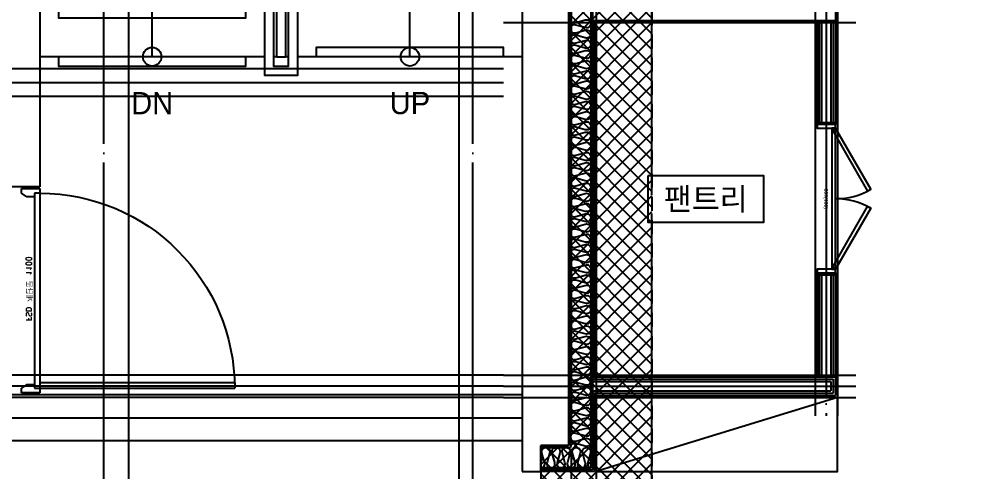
# Model space of a CAD drawing. Header units: millimetres. Extents: x -24416 to 92204, y -190080 to 23760.
# Drawn here: x 56611 to 61837, y -9857 to -7421 of the extents above; entities that cross this region are included whole.
import ezdxf
from ezdxf.enums import TextEntityAlignment as Align
from ezdxf.xclip import XClip

# ---------------------------------------------------------------- set-up
doc = ezdxf.new("R2010")
doc.units = ezdxf.units.MM
doc.header["$LTSCALE"] = 50
doc.header["$XCLIPFRAME"] = 0
for name, pattern in [('AUDIT_D_220706163347-0', [0]), ('CEN', [62, 60, -1, 0, -1]), ('HID', [2.5, 1.5, -1])]:
    doc.linetypes.add(name, pattern=pattern)
for name, color, linetype, plot in [('AA-CEN', 1, 'CEN', False), ('AA-XXXX-MC', 153, 'AUDIT_D_220706163347-0', False), ('Def-PrintX', 147, 'Continuous', False), ('MC', 135, 'Continuous', False), ('X - 단위세대$0$0_임시', 134, 'Continuous', False)]:
    doc.layers.add(name, color=color, linetype=linetype, plot=plot)
for name, color, linetype in [('AA-단열-바닥-욕실', 30, 'Continuous'), ('CEN_CON', 1, 'CEN'), ('CEN_WALL', 12, 'CEN'), ('CONC', 2, 'Continuous'), ('dan1', 7, 'HID'), ('DOOR', 4, 'Continuous'), ('FUR', 4, 'Continuous'), ('HAT', 9, 'Continuous'), ('INS', 252, 'Continuous'), ('ROM', 7, 'AUDIT_D_220706163347-0'), ('STAIR', 4, 'Continuous'), ('WAL_DRY', 7, 'Continuous'), ('논슬립', 251, 'Continuous'), ('실명', 3, 'AUDIT_D_220706163347-0'), ('실명박스', 7, 'AUDIT_D_220706163347-0')]:
    doc.layers.add(name, color=color, linetype=linetype)
doc.styles.add('HAUD01', font='Dotum.ttf')
doc.styles.add('HAUD02', font='Dotum.ttf', dxfattribs={"width": 0.8})
doc.styles.get("Standard").update_dxf_attribs({"font": 'txt', "bigfont": 'whgtxt.shx'})

# ---------------------------------------------------------------- blocks, each defined once
blk = doc.blocks.new('DOOR-800(100)')
at = {"layer": 'DOOR'}
for points in [[(359.1, 272.7), (349.1, 290), (20, 100), (30, 82.7)], [(440.9, 272.7), (450.9, 290), (780, 100), (770, 82.7)], [(20, 100), (0, 100), (0, 0), (20, 0)], [(780, 80), (780, 100), (20, 100), (20, 80)], [(800, 100), (780, 100), (780, 0), (800, 0)]]:
    blk.add_lwpolyline(points, close=True, dxfattribs=at)
for centre, start, end in [((20, 100), 0, 30), ((780, 100), 150, 180)]:
    blk.add_arc(centre, 380, start, end, dxfattribs=at)
at = {"layer": 'X - 단위세대$0$0_임시'}
for p, q in [((-10, 0), (-10, 100)), ((810, 0), (810, 100))]:
    blk.add_line(p, q, dxfattribs=at)
at = {"layer": 'X - 단위세대$0$0_임시', "style": 'HAUD02'}
blk.add_text('800(100)', height=20, dxfattribs=at).set_placement((400.3, 46.2), align=Align.MIDDLE)
blk = doc.blocks.new('U-76B(확장)', base_point=(4647231.1, 20750.39))
at = {"layer": 'CEN_CON'}
blk.add_line((12890, 8015), (7670, 8015), dxfattribs=at)
at = {"layer": 'CEN_WALL'}
for p, q in [((10135, 8380), (10135, 6480)), ((13090, 6640), (9975, 6640))]:
    blk.add_line(p, q, dxfattribs=at)
at = {"layer": 'CONC'}
for p, q in [((15030, 8280), (9675, 8280)), ((9675, 8280), (9675, 8180)), ((9675, 8180), (9815, 8180)), ((9815, 8180), (9815, 8030)), ((15043, 8030), (9815, 8030))]:
    blk.add_line(p, q, dxfattribs=at)
at = {"layer": 'dan1'}
blk.add_line((15030, 7580), (8065, 7580), dxfattribs=at)
at = {"layer": 'FUR'}
blk.add_lwpolyline([(10075, 6580), (10075, 7880), (9675, 7880), (9675, 6580), (10075, 6580), (9675, 7880)], dxfattribs=at)
at = {"layer": 'INS'}
for p, q in [((9695, 7910), (9695, 8180)), ((9805, 8180), (9805, 8020)), ((15030, 8020), (9805, 8020)), ((15030, 7910), (9695, 7910))]:
    blk.add_line(p, q, dxfattribs=at)
for points in [[(9695, 8180, 0.5248557), (9724.81, 8159.43), (9775.19, 8173.07, -1.4491979), (9775.19, 8131.93), (9724.81, 8145.57, 0.5248557), (9695, 8125, 0.5248557), (9724.81, 8104.43), (9775.19, 8118.07, -1.4491979), (9775.19, 8076.93), (9724.81, 8090.57, 0.5248557), (9695, 8070, 0.5248557), (9724.81, 8049.43), (9775.19, 8063.07, -1.4491979), (9775.19, 8021.93), (9724.81, 8035.57, 0.5248557), (9695, 8015, 0.5248557), (9724.81, 7994.43), (9775.19, 8008.07, -1.4491979), (9775.19, 7966.93), (9724.81, 7980.57, 0.5248557), (9695, 7960, 0.5248557), (9724.81, 7939.43), (9775.19, 7953.07, -1.4491979), (9775.19, 7911.93), (9724.81, 7925.57, 0.4538177), (9695.58, 7910, 0.4538177)], [(12115, 8020, 0.5248557), (12094.43, 7990.19), (12108.07, 7939.81, -1.4491979), (12066.93, 7939.81), (12080.57, 7990.19, 0.5248557), (12060, 8020, 0.5248557), (12039.43, 7990.19), (12053.07, 7939.81, -1.4491979), (12011.93, 7939.81), (12025.57, 7990.19, 0.5248557), (12005, 8020, 0.5248557), (11984.43, 7990.19), (11998.07, 7939.81, -1.4491979), (11956.93, 7939.81), (11970.57, 7990.19, 0.5248557), (11950, 8020, 0.5248557), (11929.43, 7990.19), (11943.07, 7939.81, -1.4491979), (11901.93, 7939.81), (11915.57, 7990.19, 0.5248557), (11895, 8020, 0.5248557), (11874.43, 7990.19), (11888.07, 7939.81, -1.4491979), (11846.93, 7939.81), (11860.57, 7990.19, 0.5248557), (11840, 8020, 0.5248557), (11819.43, 7990.19), (11833.07, 7939.81, -1.4491979), (11791.93, 7939.81), (11805.57, 7990.19, 0.5248557), (11785, 8020, 0.5248557), (11764.43, 7990.19), (11778.07, 7939.81, -1.4491979), (11736.93, 7939.81), (11750.57, 7990.19, 0.5248557), (11730, 8020, 0.5248557), (11709.43, 7990.19), (11723.07, 7939.81, -1.4491979), (11681.93, 7939.81), (11695.57, 7990.19, 0.5248557), (11675, 8020, 0.5248557), (11654.43, 7990.19), (11668.07, 7939.81, -1.4491979), (11626.93, 7939.81), (11640.57, 7990.19, 0.5248557), (11620, 8020, 0.5248557), (11599.43, 7990.19), (11613.07, 7939.81, -1.4491979), (11571.93, 7939.81), (11585.57, 7990.19, 0.5248557), (11565, 8020, 0.5248557), (11544.43, 7990.19), (11558.07, 7939.81, -1.4491979), (11516.93, 7939.81), (11530.57, 7990.19, 0.5248557), (11510, 8020, 0.5248557), (11489.43, 7990.19), (11503.07, 7939.81, -1.4491979), (11461.93, 7939.81), (11475.57, 7990.19, 0.5248557), (11455, 8020, 0.5248557), (11434.43, 7990.19), (11448.07, 7939.81, -1.4491979), (11406.93, 7939.81), (11420.57, 7990.19, 0.5248557), (11400, 8020, 0.5248557), (11379.43, 7990.19), (11393.07, 7939.81, -1.4491979), (11351.93, 7939.81), (11365.57, 7990.19, 0.5248557), (11345, 8020, 0.5248557), (11324.43, 7990.19), (11338.07, 7939.81, -1.4491979), (11296.93, 7939.81), (11310.57, 7990.19, 0.5248557), (11290, 8020, 0.5248557), (11269.43, 7990.19), (11283.07, 7939.81, -1.4491979), (11241.93, 7939.81), (11255.57, 7990.19, 0.5248557), (11235, 8020, 0.5248557), (11214.43, 7990.19), (11228.07, 7939.81, -1.4491979), (11186.93, 7939.81), (11200.57, 7990.19, 0.5248557), (11180, 8020, 0.5248557), (11159.43, 7990.19), (11173.07, 7939.81, -1.4491979), (11131.93, 7939.81), (11145.57, 7990.19, 0.5248557), (11125, 8020, 0.5248557), (11104.43, 7990.19), (11118.07, 7939.81, -1.4491979), (11076.93, 7939.81), (11090.57, 7990.19, 0.5248557), (11070, 8020, 0.5248557), (11049.43, 7990.19), (11063.07, 7939.81, -1.4491979), (11021.93, 7939.81), (11035.57, 7990.19, 0.5248557), (11015, 8020, 0.5248557), (10994.43, 7990.19), (11008.07, 7939.81, -1.4491979), (10966.93, 7939.81), (10980.57, 7990.19, 0.5248557), (10960, 8020, 0.5248557), (10939.43, 7990.19), (10953.07, 7939.81, -1.4491979), (10911.93, 7939.81), (10925.57, 7990.19, 0.5248557), (10905, 8020, 0.5248557), (10884.43, 7990.19), (10898.07, 7939.81, -1.4491979), (10856.93, 7939.81), (10870.57, 7990.19, 0.5248557), (10850, 8020, 0.5248557), (10829.43, 7990.19), (10843.07, 7939.81, -1.4491979), (10801.93, 7939.81), (10815.57, 7990.19, 0.5248557), (10795, 8020, 0.5248557), (10774.43, 7990.19), (10788.07, 7939.81, -1.4491979), (10746.93, 7939.81), (10760.57, 7990.19, 0.5248557), (10740, 8020, 0.5248557), (10719.43, 7990.19), (10733.07, 7939.81, -1.4491979), (10691.93, 7939.81), (10705.57, 7990.19, 0.5248557), (10685, 8020, 0.5248557), (10664.43, 7990.19), (10678.07, 7939.81, -1.4491979), (10636.93, 7939.81), (10650.57, 7990.19, 0.5248557), (10630, 8020, 0.5248557), (10609.43, 7990.19), (10623.07, 7939.81, -1.4491979), (10581.93, 7939.81), (10595.57, 7990.19, 0.5248557), (10575, 8020, 0.5248557), (10554.43, 7990.19), (10568.07, 7939.81, -1.4491979), (10526.93, 7939.81), (10540.57, 7990.19, 0.5248557), (10520, 8020, 0.5248557), (10499.43, 7990.19), (10513.07, 7939.81, -1.4491979), (10471.93, 7939.81), (10485.57, 7990.19, 0.5248557), (10465, 8020, 0.5248557), (10444.43, 7990.19), (10458.07, 7939.81, -1.4491979), (10416.93, 7939.81), (10430.57, 7990.19, 0.5248557), (10410, 8020, 0.5248557), (10389.43, 7990.19), (10403.07, 7939.81, -1.4491979), (10361.93, 7939.81), (10375.57, 7990.19, 0.5248557), (10355, 8020, 0.5248557), (10334.43, 7990.19), (10348.07, 7939.81, -1.4491979), (10306.93, 7939.81), (10320.57, 7990.19, 0.5248557), (10300, 8020, 0.5248557), (10279.43, 7990.19), (10293.07, 7939.81, -1.4491979), (10251.93, 7939.81), (10265.57, 7990.19, 0.5248557), (10245, 8020, 0.5248557), (10224.43, 7990.19), (10238.07, 7939.81, -1.4491979), (10196.93, 7939.81), (10210.57, 7990.19, 0.5248557), (10190, 8020, 0.5248557), (10169.43, 7990.19), (10183.07, 7939.81, -1.4491979), (10141.93, 7939.81), (10155.57, 7990.19, 0.5248557), (10135, 8020, 0.5248557), (10114.43, 7990.19), (10128.07, 7939.81, -1.4491979), (10086.93, 7939.81), (10100.57, 7990.19, 0.5248557), (10080, 8020, 0.5248557), (10059.43, 7990.19), (10073.07, 7939.81, -1.4491979), (10031.93, 7939.81), (10045.57, 7990.19, 0.5248557), (10025, 8020, 0.5248557), (10004.43, 7990.19), (10018.07, 7939.81, -1.4491979), (9976.93, 7939.81), (9990.57, 7990.19, 0.5248557), (9970, 8020, 0.5248557), (9949.43, 7990.19), (9963.07, 7939.81, -1.4491979), (9921.93, 7939.81), (9935.57, 7990.19, 0.5248557), (9915, 8020, 0.5248557), (9894.43, 7990.19), (9908.07, 7939.81, -1.4491979), (9866.93, 7939.81), (9880.57, 7990.19, 0.5248557), (9860, 8020, 0.5248557), (9839.43, 7990.19), (9853.07, 7939.81, -1.4491979), (9811.93, 7939.81), (9825.57, 7990.19, 0.5248557), (9805, 8020)]]:
    blk.add_lwpolyline(points, format="xyb", dxfattribs=at)
at = {"layer": 'MC'}
for p, q in [((10075, 8380), (10075, 6480)), ((10195, 8380), (10195, 6480)), ((12095, 8380), (12095, 6480)), ((12880, 7880), (7670, 7880)), ((13080, 6700), (9975, 6700)), ((13080, 6580), (9975, 6580))]:
    blk.add_line(p, q, dxfattribs=at)
at = {"layer": 'WAL_DRY'}
for p, q in [((9675, 7890), (9675, 8180)), ((9685, 7900), (9685, 8180)), ((12180, 7900), (9685, 7900)), ((10085, 7900), (10085, 6590)), ((10097.5, 7900), (10097.5, 6602.5)), ((10110, 7900), (10110, 6615)), ((10160, 7900), (10160, 6615)), ((10172.5, 7900), (10172.5, 6602.5)), ((10185, 7900), (10185, 6590)), ((12105, 7900), (12105, 6590)), ((10085, 7890), (9675, 7890)), ((12105, 7890), (10185, 7890)), ((10745, 6690), (10185, 6690)), ((12105, 6690), (11545, 6690)), ((10745, 6677.5), (10185, 6677.5)), ((10745, 6665), (10185, 6665)), ((12105, 6677.5), (11545, 6677.5)), ((12105, 6665), (11545, 6665)), ((10185, 6590), (10085, 6590)), ((10172.5, 6602.5), (10097.5, 6602.5)), ((10160, 6615), (10110, 6615)), ((10745, 6615), (10185, 6615)), ((10745, 6602.5), (10185, 6602.5)), ((10745, 6590), (10185, 6590)), ((12105, 6615), (11545, 6615)), ((12105, 6602.5), (11545, 6602.5)), ((12105, 6590), (11545, 6590)), ((12105, 6590), (11545, 6590)), ((12650, 6590), (12105, 6590))]:
    blk.add_line(p, q, dxfattribs=at)
at = {"layer": 'DOOR', "rotation": 180}
blk.add_blockref('DOOR-800(100)', (11545, 6690), dxfattribs=at)
blk = doc.blocks.new('STA-1')
at = {"layer": 'STAIR'}
for p, q in [((-3120, -1210), (-3120, 0)), ((-2860, -1210), (-2860, 0)), ((-2600, -1210), (-2600, 0)), ((-2340, -1210), (-2340, 0)), ((-2080, -1210), (-2080, 0)), ((-1820, -1210), (-1820, 0)), ((-1560, -1210), (-1560, 0)), ((-1300, -1210), (-1300, 0)), ((-3120, -605), (-600, -605)), ((-600, -1995), (-600, -605)), ((-3120, -1275), (-3120, -1260)), ((-3120, -1275), (-3120, -1260)), ((-2860, -1275), (-2860, -1260)), ((-2600, -1275), (-2600, -1260)), ((-2340, -1275), (-2340, -1260)), ((-2080, -1275), (-2080, -1260)), ((-1820, -1275), (-1820, -1260)), ((-1560, -1275), (-1560, -1260)), ((-1300, -1275), (-1300, -1260)), ((-3120, -1340), (-3120, -1325)), ((-3120, -1340), (-3120, -1325)), ((-2860, -1340), (-2860, -1325)), ((-2600, -1340), (-2600, -1325)), ((-2340, -1340), (-2340, -1325)), ((-2080, -1340), (-2080, -1325)), ((-1820, -1340), (-1820, -1325)), ((-1560, -1340), (-1560, -1325)), ((-1300, -1340), (-1300, -1325)), ((-3120, -2600), (-3120, -1390)), ((-2860, -2600), (-2860, -1390)), ((-2600, -2600), (-2600, -1390)), ((-2340, -2600), (-2340, -1390)), ((-2080, -2600), (-2080, -1390)), ((-1820, -2600), (-1820, -1390)), ((-1560, -2600), (-1560, -1390)), ((-1300, -2600), (-1300, -1390)), ((-3120, -1995), (-2080, -1995)), ((-1820, -1995), (-600, -1995))]:
    blk.add_line(p, q, dxfattribs=at)
for points in [[(-1200, -1390), (-1200, -1210), (-3220, -1210), (-3220, -1390)], [(-1250, -1340), (-1250, -1260), (-3170, -1260), (-3170, -1340)], [(-1300, -1325), (-1300, -1275), (-3120, -1275), (-3120, -1325)], [(-2080, -1995), (-2148, -1909.7), (-2148, -1942.1), (-2086.5, -1995), (-2148, -2047.9), (-2148, -2080.3)], [(-1820, -1995), (-1752, -1909.7), (-1752, -1942.1), (-1813.5, -1995), (-1752, -2047.9), (-1752, -2080.3)]]:
    blk.add_lwpolyline(points, close=True, dxfattribs=at)
blk.add_lwpolyline([(-2157.1, -2767.7), (-1956.5, -2019.1), (-1999.9, -2007.5), (-1900.1, -1982.5), (-1943.5, -1970.9), (-1742.9, -1222.3)], dxfattribs=at)
for centre in [(-3120, -605), (-3120, -1995)]:
    blk.add_circle(centre, 50, dxfattribs=at)
at = {"layer": '논슬립'}
for points in [[(-3120, -100), (-3170, -100), (-3170, -1110), (-3120, -1110)], [(-2860, -100), (-2910, -100), (-2910, -1110), (-2860, -1110)], [(-2600, -100), (-2650, -100), (-2650, -1110), (-2600, -1110)], [(-2340, -100), (-2390, -100), (-2390, -1110), (-2340, -1110)], [(-2080, -100), (-2130, -100), (-2130, -1110), (-2080, -1110)], [(-1820, -100), (-1870, -100), (-1870, -1110), (-1820, -1110)], [(-1560, -100), (-1610, -100), (-1610, -1110), (-1560, -1110)], [(-1300, -100), (-1350, -100), (-1350, -1110), (-1300, -1110)], [(-3120, -2500), (-3070, -2500), (-3070, -1490), (-3120, -1490)], [(-2860, -2500), (-2810, -2500), (-2810, -1490), (-2860, -1490)], [(-2600, -2500), (-2550, -2500), (-2550, -1490), (-2600, -1490)], [(-2340, -2500), (-2290, -2500), (-2290, -1490), (-2340, -1490)], [(-2080, -2500), (-2030, -2500), (-2030, -1490), (-2080, -1490)], [(-1820, -2500), (-1770, -2500), (-1770, -1490), (-1820, -1490)], [(-1560, -2500), (-1510, -2500), (-1510, -1490), (-1560, -1490)], [(-1300, -2500), (-1250, -2500), (-1250, -1490), (-1300, -1490)]]:
    blk.add_lwpolyline(points, dxfattribs=at)
blk = doc.blocks.new('FSD 계단문 1100')
at = {"layer": 'DOOR'}
for p, q in [((25, 100), (25, 1150)), ((0, 100), (0, 0)), ((25, 100), (0, 100)), ((0, 0), (0, 100)), ((55, 100), (25, 100)), ((25, 70), (25, 100)), ((45, 70), (25, 70)), ((45, 30), (45, 70)), ((1075, 70), (1055, 70)), ((1055, 70), (1055, 30)), ((1100, 100), (1075, 100)), ((1075, 100), (1075, 70)), ((1100, 0), (1100, 100)), ((0, 0), (25, 0)), ((45, 30), (25, 0)), ((1055, 30), (1075, 0)), ((1075, 0), (1100, 0))]:
    blk.add_line(p, q, dxfattribs=at)
at = {"layer": 'DOOR', "color": 8}
for p, q in [((1055, 70), (45, 70)), ((1075, 100), (55, 100))]:
    blk.add_line(p, q, dxfattribs=at)
at = {"layer": 'DOOR'}
blk.add_lwpolyline([(55, 100), (55, 1150), (25, 1150)], dxfattribs=at)
at = {"layer": 'DOOR', "color": 8}
blk.add_arc((23.3, 98.3), 1051.7, 0.0932, 89.9068, dxfattribs=at)
at = {"layer": 'Def-PrintX'}
blk.add_text('FSD 계단문 1100', height=30, dxfattribs=at).set_placement((560, 43.8), align=Align.MIDDLE)
blk = doc.blocks.new('CO-102-MF', base_point=(243441.5, -43595.4))
at = {"layer": 'CEN_CON'}
blk.add_line((276836.5, -43650.4), (279686.5, -43650.4), dxfattribs=at)
at = {"layer": 'CONC'}
for p, q in [((277086.5, -38585.4), (277086.5, -42405.4)), ((277086.5, -42405.4), (276836.5, -42405.4)), ((276836.5, -43525.4), (279686.5, -43525.4)), ((279686.5, -43775.4), (276836.5, -43775.4))]:
    blk.add_line(p, q, dxfattribs=at)
at = {"rotation": 90}
blk.add_blockref('STA-1', (277086.5, -38585.4), dxfattribs=at)
at = {"layer": 'DOOR', "xscale": -1, "rotation": 270}
blk.add_blockref('FSD 계단문 1100', (276986.5, -43515.4), dxfattribs=at)
blk = doc.blocks.new('A$C415C5DAF')
at = {"layer": 'AA-XXXX-MC'}
for p, q in [((44716, -29569.2), (44716, -21882.6)), ((46496, -29569.2), (46496, -21882.6)), ((46736, -26064.2), (43175.9, -26064.2)), ((46736, -26214.2), (43175.9, -26214.2)), ((46736, -27714.2), (43175.9, -27714.2)), ((46736, -27834.2), (43175.9, -27834.2))]:
    blk.add_line(p, q, dxfattribs=at)
at = {"layer": 'CEN_CON'}
for p, q in [((44581, -29569.2), (44581, -21882.6)), ((46571, -29569.2), (46571, -21882.6)), ((46736, -26139.2), (43175.9, -26139.2)), ((46736, -27774.2), (43175.9, -27774.2))]:
    blk.add_line(p, q, dxfattribs=at)
at = {"layer": '실명박스'}
blk.add_lwpolyline([(47514.5, -26641), (47514.5, -26891), (48139.8, -26891), (48139.8, -26641)], close=True, dxfattribs=at)
at = {"layer": 'ROM', "color": 3, "style": 'HAUD01'}
for s, p in [('DN', (44841, -26249.2)), ('UP', (46231, -26249.2))]:
    blk.add_text(s, height=120, dxfattribs=at).set_placement(p, align=Align.MIDDLE)
at = {"layer": '실명', "style": 'HAUD01'}
blk.add_text('팬트리', height=120, dxfattribs=at).set_placement((47826, -26764.2), align=Align.MIDDLE)
blk = doc.blocks.new('A$C1CAF0AFA')
at = {"layer": 'HAT'}
h = blk.add_hatch(dxfattribs=at)
h.set_pattern_fill('_USER', color=5, scale=60, angle=45, double=1, pattern_type=0)
h.set_pattern_definition([(45, (0, -23760), (-42.426407, 42.426407), []), (135, (0, -23760), (-42.426407, -42.426407), [])])
h.paths.add_polyline_path([(57191.4, -37067.1), (57641.4, -37067.1), (57641.4, -35917.1), (57501.4, -35917.1), (57501.4, -35752.1), (60021.4, -35752.1), (60021.4, -35427.1), (59698.9, -35427.1), (59698.9, -35227.1), (60021.4, -35227.1), (60021.4, -28262.1), (59571.4, -28262.1), (59571.4, -33477.1), (59421.4, -33477.1), (59421.4, -34877.1), (59571.4, -34877.1), (59571.4, -35302.1), (57051.4, -35302.1), (57051.4, -36367.1), (57178.4, -36367.1), (57178.4, -37067.1)])
h.paths.add_polyline_path([(63626.4, -28712.1), (63626.4, -28262.1), (65566.4, -28262.1), (65566.4, -34402.1), (67401.4, -34402.1), (67401.4, -37032.1), (65411.4, -37032.1), (65411.4, -42642.1), (60871.4, -42642.1), (60871.4, -41602.1), (57191.4, -41602.1), (57191.4, -41152.1), (60811.4, -41152.1), (60811.4, -41442.1), (61011.4, -41442.1), (61011.4, -41152.1), (61321.4, -41152.1), (61321.4, -42192.1), (64961.4, -42192.1), (64961.4, -36582.1), (66951.4, -36582.1), (66951.4, -34852.1), (65116.4, -34852.1), (65116.4, -28712.1)])
at = {"layer": 'AA-CEN', "color": 4}
blk.add_lwpolyline([(57191.4, -37067.1), (57641.4, -37067.1), (57641.4, -35917.1), (57501.4, -35917.1), (57501.4, -35752.1), (60021.4, -35752.1), (60021.4, -35427.1), (59698.9, -35427.1), (59698.9, -35227.1), (60021.4, -35227.1), (60021.4, -28262.1), (59571.4, -28262.1), (59571.4, -33477.1), (59421.4, -33477.1), (59421.4, -34877.1), (59571.4, -34877.1), (59571.4, -35302.1), (57051.4, -35302.1), (57051.4, -36367.1), (57178.4, -36367.1), (57178.4, -37067.1)], close=True, dxfattribs=at)

msp = doc.modelspace()

# ---------------------------------------------------------------- block references
ref = msp.add_blockref('CO-102-MF', (23076.4, -9512.1))
XClip(ref).set_block_clipping_path([(276026.3244563881, -53915.4314148597), (288191.4609298514, -37588.8391314663)])
ref = msp.add_blockref('U-76B(확장)', (46851, 4627699), dxfattribs=dict(rotation=90))
XClip(ref).set_block_clipping_path([(-300, -300), (16026.5922833934, 11940.1364734633)])
at = {"layer": 'AA-단열-바닥-욕실'}
msp.add_blockref('A$C1CAF0AFA', (0, 23760), dxfattribs=at)
at = {"layer": '실명박스'}
msp.add_blockref('A$C415C5DAF', (12485.4, 18377.1), dxfattribs=at)

doc.saveas('drawing.dxf')
